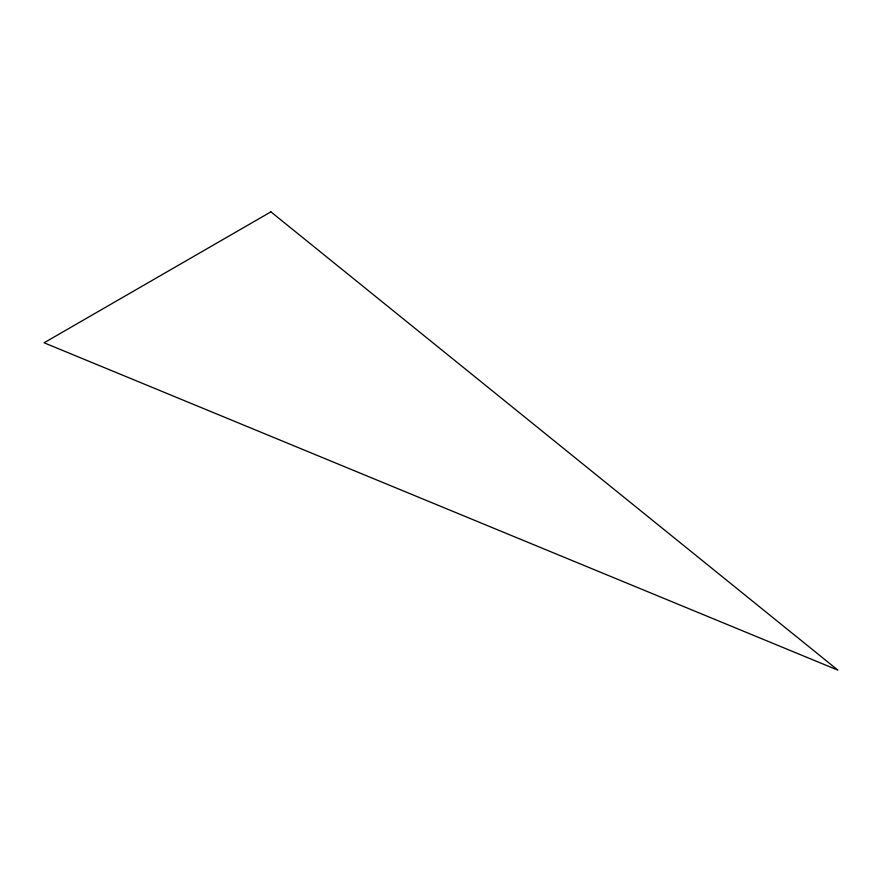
<?xml version="1.0" encoding="UTF-8"?>
<svg xmlns="http://www.w3.org/2000/svg" width="882" height="882" viewBox="0 0 882 882"><rect width="100%" height="100%" fill="white"/><g stroke="black" fill="none" stroke-linecap="round" stroke-linejoin="round"><path stroke-width="1.32" d="M270.895 211.856L44.1 342.789L837.9 670.144L270.895 211.856"/></g></svg>
